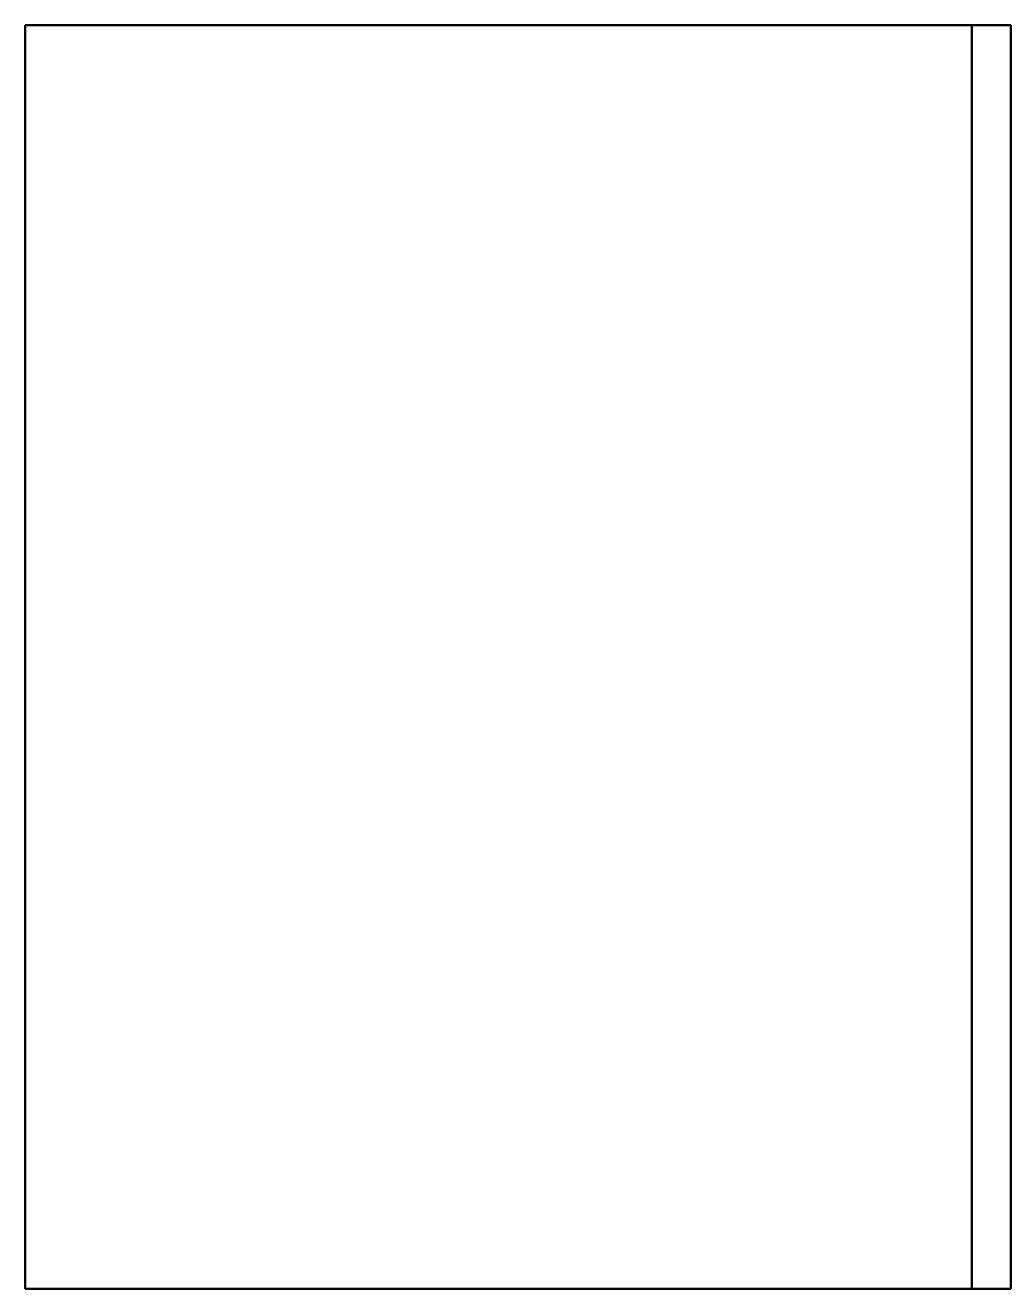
# Model space of a CAD drawing. Header units: millimetres. Extents: x 0 to 1248, y 0 to 1600.
import ezdxf

# ---------------------------------------------------------------- set-up
doc = ezdxf.new("R2010")
doc.units = ezdxf.units.MM
doc.layers.add('IV_BEND_DOWN', color=30, linetype='Continuous', lineweight=50)
doc.layers.add('IV_OUTER_PROFILE', color=7, linetype='Continuous', lineweight=50)

msp = doc.modelspace()

# ---------------------------------------------------------------- linework, layer by layer
at = {"layer": 'IV_BEND_DOWN'}
msp.add_line((1199.2, 0), (1199.2, 1600), dxfattribs=at)
at = {"layer": 'IV_OUTER_PROFILE'}
for p, q in [((0, 1600), (1248.4, 1600)), ((0, 0), (0, 1600)), ((1248.4, 1600), (1248.4, 0)), ((1248.4, 0), (0, 0))]:
    msp.add_line(p, q, dxfattribs=at)

doc.saveas('drawing.dxf')
